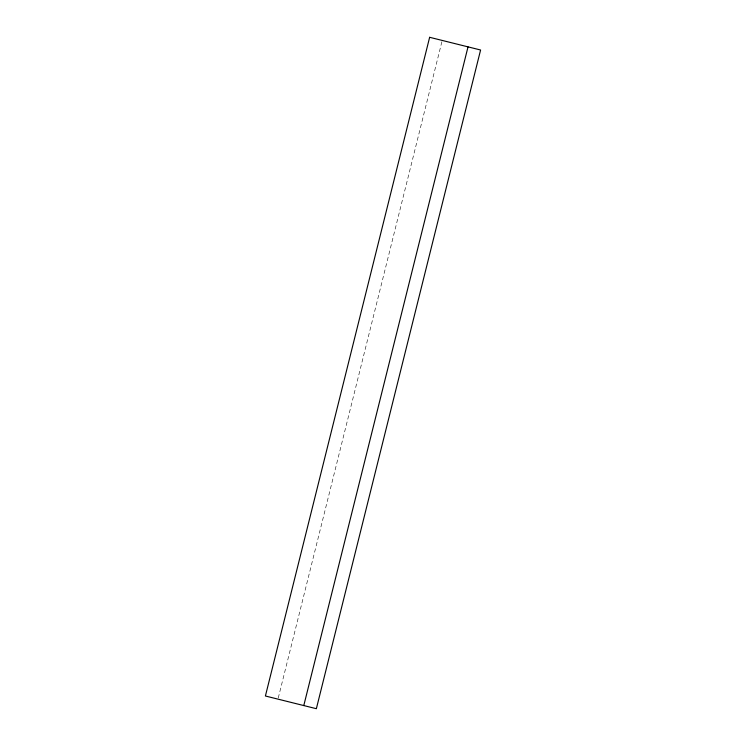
<?xml version="1.0" encoding="UTF-8"?>
<svg xmlns="http://www.w3.org/2000/svg" width="746" height="746" viewBox="0 0 746 746"><rect width="100%" height="100%" fill="white"/><g stroke="black" fill="none" stroke-linecap="round" stroke-linejoin="round"><path stroke-width="0.56" stroke-dasharray="3.73 2.8" d="M278.258 698.004L441.93 41.562"/><path stroke-width="1.12" d="M303.79 705.567L468.022 46.867M429.64 37.3L265.408 695.999L316.36 708.7L480.592 50.001L429.64 37.3"/></g></svg>
